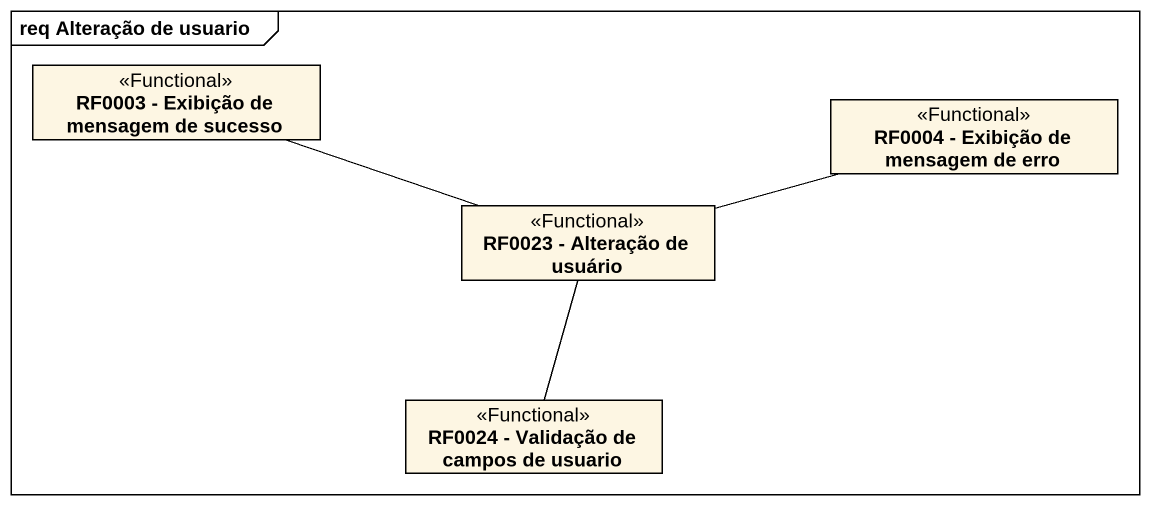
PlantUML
@startuml
mainframe req Alteração de usuario
hide circle
hide empty members
class "RF0003 - Exibição de mensagem de sucesso" as RF0003_Exibição_de_mensagem <<Functional>>
class "RF0004 - Exibição de mensagem de erro" as RF0004_Exibição_de_mensagem <<Functional>>
class "RF0023 - Alteração de usuário" as RF0023_Alteração_de_usuário <<Functional>>
class "RF0024 - Validação de campos de usuario" as RF0024_Validação_de_campos <<Functional>>
RF0003_Exibição_de_mensagem -right- RF0023_Alteração_de_usuário
RF0004_Exibição_de_mensagem -left- RF0023_Alteração_de_usuário
RF0023_Alteração_de_usuário -- RF0024_Validação_de_campos
@enduml
